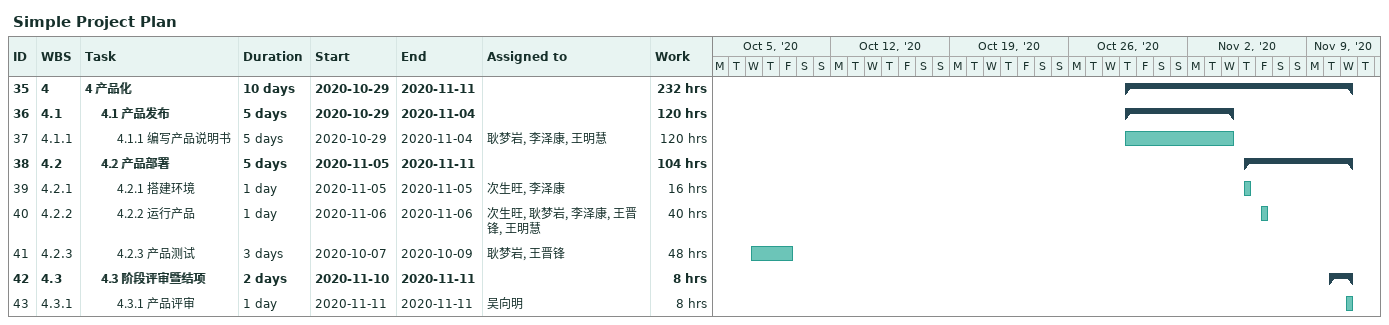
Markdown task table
Simple Project Plan

| ID | WBS | Task | Duration | Start | Finish | Resources | Work (h) |
|---|---|---|---|---|---|---|---|
| 35 | 4 | **4 产品化** | 10d | 2020-10-29 | 2020-11-11 |  | 232 |
| 36 | 4.1 | **4.1 产品发布** | 5d | 2020-10-29 | 2020-11-04 |  | 120 |
| 37 | 4.1.1 | 4.1.1 编写产品说明书 | 5d | 2020-10-29 | 2020-11-04 | 耿梦岩, 李泽康, 王明慧 | 120 |
| 38 | 4.2 | **4.2 产品部署** | 5d | 2020-11-05 | 2020-11-11 |  | 104 |
| 39 | 4.2.1 | 4.2.1 搭建环境 | 1d | 2020-11-05 | 2020-11-05 | 次生旺, 李泽康 | 16 |
| 40 | 4.2.2 | 4.2.2 运行产品 | 1d | 2020-11-06 | 2020-11-06 | 次生旺, 耿梦岩, 李泽康, 王晋锋, 王明慧 | 40 |
| 41 | 4.2.3 | 4.2.3 产品测试 | 3d | 2020-10-07 | 2020-10-09 | 耿梦岩, 王晋锋 | 48 |
| 42 | 4.3 | **4.3 阶段评审暨结项** | 2d | 2020-11-10 | 2020-11-11 |  | 8 |
| 43 | 4.3.1 | 4.3.1 产品评审 | 1d | 2020-11-11 | 2020-11-11 | 吴向明 | 8 |
